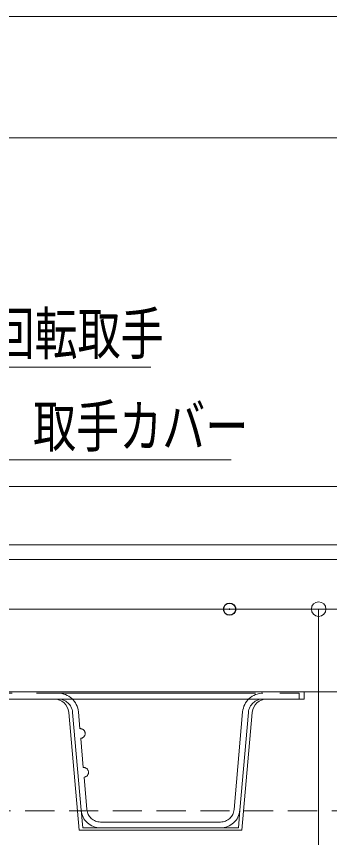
# Model space of a CAD drawing. Units: millimetres, scale not verified. Extents: x -800 to 800, y -554 to 554.
# Drawn here: x -135 to -70.6, y 8.4 to 177.4 of the extents above; entities that cross this region are included whole.
import ezdxf
from ezdxf.enums import TextEntityAlignment as Align

# ---------------------------------------------------------------- set-up
doc = ezdxf.new("R2010")
doc.units = ezdxf.units.MM
doc.header["$LTSCALE"] = 5
doc.header["$PDMODE"] = 32
doc.header["$PDSIZE"] = 2.5
doc.linetypes.add('CHAIN2', pattern=[12, 9, -1, 1, -1])
doc.linetypes.add('DASHED1', pattern=[1.8, 1.2, -0.6])
for name, color, linetype, lineweight in [('0-4_SUNPO', 1, 'Continuous', 9), ('0-5_0', 7, 'Continuous', 9), ('0-9_（別）フロア', 2, 'Continuous', 9), ('0-A_（別）パーチクルボードなど', 7, 'Continuous', 9), ('0-C_7', 134, 'CHAIN2', 9), ('1-B_（収納） 本体600EDR', 2, 'Continuous', 9), ('1-C_（断熱） 中蓋断熱材（6TF）', 1, 'Continuous', 9)]:
    doc.layers.add(name, color=color, linetype=linetype, lineweight=lineweight)
doc.layers.add('0-6_DEFPOINTS', color=7, linetype='Continuous')
doc.styles.add('ＭＳ ゴシック', font='')
doc.styles.get('ＭＳ ゴシック').set_extended_font_data('MS Gothic')

# ---------------------------------------------------------------- blocks, each defined once
blk = doc.blocks.new('_ORIGIN')
at = {"layer": '0-5_0', "color": 1}
blk.add_line((0, 0), (-5, 0), dxfattribs=at)
blk.add_circle((0, 0), 2.5, dxfattribs=at)
blk = doc.blocks.new('MLeader18')
at = {"layer": '0-4_SUNPO'}
blk.add_line((-137.534, 86.145), (-90.793, 86.145), dxfattribs=at)
at = {"layer": '0-4_SUNPO', "color": 7}
blk.add_line((-161.332, 58.135), (-156.608, 63.96), dxfattribs=at)
at = {"layer": '0-4_SUNPO'}
blk.add_lwpolyline([(-156.608, 63.96), (-138.614, 86.145), (-137.534, 86.145)], dxfattribs=at)
at = {"layer": '0-4_SUNPO', "color": 7}
blk.add_lwpolyline([(-155.637, 63.173), (-161.332, 58.135), (-157.578, 64.747)], dxfattribs=at)
at = {"layer": '0-4_SUNPO', "color": 2, "style": 'ＭＳ ゴシック', "width": 0.75}
blk.add_text('取手カバー', height=8.651, dxfattribs=at).set_placement((-131.534, 86.135), align=Align.BOTTOM_LEFT)
blk = doc.blocks.new('MLeader19')
at = {"layer": '0-4_SUNPO'}
blk.add_line((-145.625, 105.183), (-107.294, 105.183), dxfattribs=at)
at = {"layer": '0-4_SUNPO', "color": 7}
blk.add_line((-166.832, 82.623), (-161.839, 88.219), dxfattribs=at)
at = {"layer": '0-4_SUNPO'}
blk.add_lwpolyline([(-161.839, 88.219), (-146.705, 105.183), (-145.625, 105.183)], dxfattribs=at)
at = {"layer": '0-4_SUNPO', "color": 7}
blk.add_lwpolyline([(-160.906, 87.387), (-166.832, 82.623), (-162.772, 89.051)], dxfattribs=at)
at = {"layer": '0-4_SUNPO', "color": 2, "style": 'ＭＳ ゴシック', "width": 0.75}
blk.add_text('回転取手', height=8.651, dxfattribs=at).set_placement((-140.08, 105.187), align=Align.BOTTOM_LEFT)

msp = doc.modelspace()

# ---------------------------------------------------------------- linework, layer by layer
at = {"layer": '0-4_SUNPO'}
for p, q in [((-238.832, 177.359), (354.168, 177.359)), ((-232.832, 152.359), (348.168, 152.359)), ((-85.122, 55.423), (-71.323, 55.423)), ((-72.823, 52.423), (-72.823, -369.577))]:
    msp.add_line(p, q, dxfattribs=at)
at = {"layer": '0-6_DEFPOINTS'}
msp.add_point((-91.122, 55.423), dxfattribs=at)
at = {"layer": '0-9_（別）フロア'}
msp.add_lwpolyline([(-235.832, 80.623), (351.168, 80.623), (351.168, 68.623), (-235.832, 68.623)], close=True, dxfattribs=at)
at = {"layer": '0-A_（別）パーチクルボードなど'}
msp.add_lwpolyline([(351.168, 68.623), (-235.832, 68.623), (-235.832, 65.623), (351.168, 65.623)], close=True, dxfattribs=at)
at = {"layer": '0-C_7'}
for p, q in [((-190.832, 38.123), (-76.832, 38.123)), ((-76.832, 38.123), (-76.832, 36.923)), ((-75.832, 36.923), (-75.832, 38.423)), ((-141.264, 36.923), (-126.399, 36.923)), ((-84.264, 36.923), (-76.832, 36.923)), ((-123.411, 34.184), (-121.651, 14.074)), ((-122.215, 34.289), (-121.913, 30.829)), ((-88.448, 34.289), (-90.208, 14.179)), ((-87.253, 34.184), (-89.012, 14.074)), ((-121.738, 28.836), (-121.214, 22.844)), ((-121.04, 20.852), (-120.456, 14.179)), ((-117.666, 11.623), (-92.997, 11.623)), ((-117.666, 10.423), (-92.997, 10.423))]:
    msp.add_line(p, q, dxfattribs=at)
for points in [[(-117.666, 10.423), (-121.332, 10.423), (-121.651, 14.074)], [(-92.997, 10.423), (-89.332, 10.423), (-89.012, 14.074)]]:
    msp.add_lwpolyline(points, dxfattribs=at)
for centre, radius, start, end in [((-126.399, 33.923), 4.2, 5, 90), ((-84.264, 33.923), 4.2, 90, 175), ((-126.399, 33.923), 3, 5, 90), ((-84.264, 33.923), 3, 90, 175), ((-121.825, 29.833), 1, 275, 95), ((-121.144, 21.846), 1, 275.99878, 94.00122), ((-117.666, 14.423), 4, 185, 270), ((-117.666, 14.423), 2.8, 185, 270), ((-92.997, 14.423), 2.8, 270, 355), ((-92.997, 14.423), 4, 270, 355)]:
    msp.add_arc(centre, radius, start, end, dxfattribs=at)
at = {"layer": '1-B_（収納） 本体600EDR'}
msp.add_line((-56.86, 55.423), (-161.687, 55.423), dxfattribs=at)
at = {"layer": '1-C_（断熱） 中蓋断熱材（6TF）'}
for p, q in [((57.668, 38.423), (-203.332, 38.423)), ((-75.832, 36.923), (-191.832, 36.923))]:
    msp.add_line(p, q, dxfattribs=at)
at = {"layer": '1-C_（断熱） 中蓋断熱材（6TF）', "color": 3, "linetype": 'DASHED1'}
for p, q in [((-84.264, 36.923), (-76.832, 36.923)), ((322.856, 13.923), (-207.52, 13.923))]:
    msp.add_line(p, q, dxfattribs=at)
at = {"layer": '1-C_（断熱） 中蓋断熱材（6TF）'}
msp.add_lwpolyline([(-124.204, 34.184), (-122.082, 9.923), (-88.582, 9.923), (-86.459, 34.184)], dxfattribs=at)
for centre, start, end in [((-127.193, 33.923), 5, 90), ((-83.471, 33.923), 90, 175)]:
    msp.add_arc(centre, 3, start, end, dxfattribs=at)

# ---------------------------------------------------------------- block references
at = {"layer": '0-4_SUNPO'}
for name in ['MLeader19', 'MLeader18']:
    msp.add_blockref(name, (0, 0), dxfattribs=at)
at = {"layer": '0-4_SUNPO', "xscale": 0.6, "yscale": 0.6, "rotation": 90}
msp.add_blockref('_ORIGIN', (-72.823, 55.423), dxfattribs=at)

doc.saveas('drawing.dxf')
